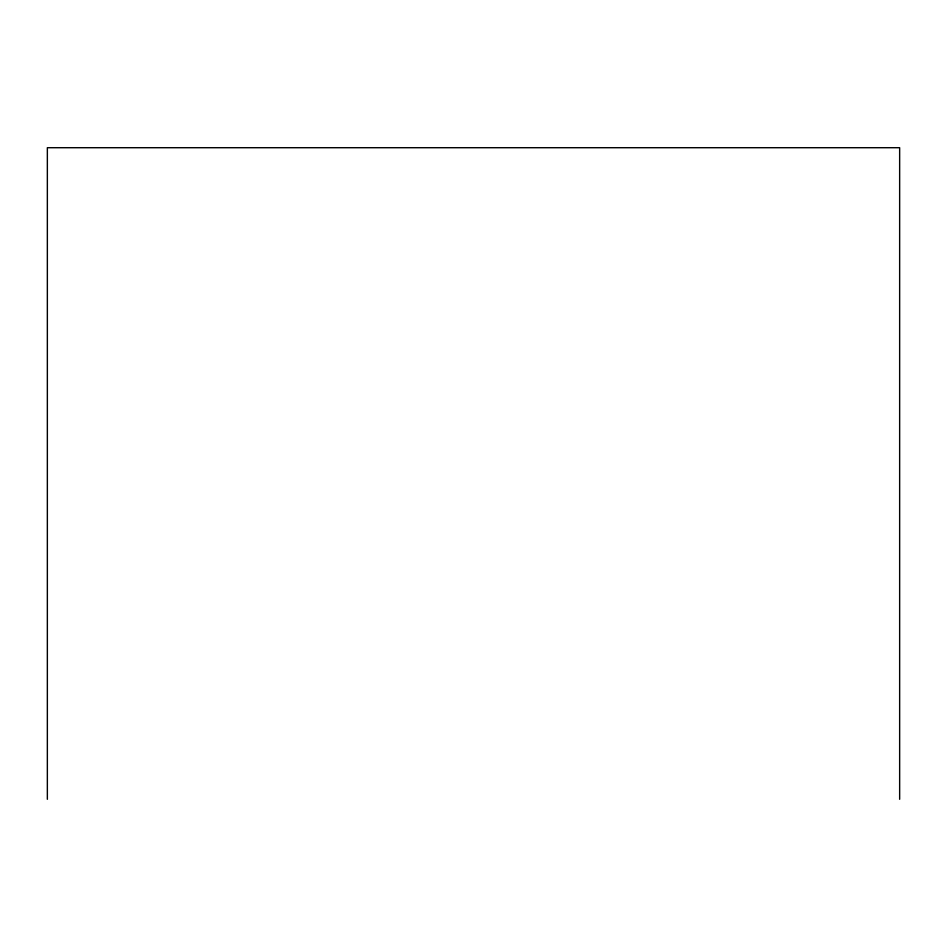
<?xml version="1.0" encoding="UTF-8"?>
<svg xmlns="http://www.w3.org/2000/svg" width="947" height="947" viewBox="0 0 947 947"><rect width="100%" height="100%" fill="white"/><g stroke="black" fill="none" stroke-linecap="round" stroke-linejoin="round"><path stroke-width="1.42" d="M899.65 799.292L899.65 147.708L47.35 147.708L47.35 799.292"/></g></svg>
